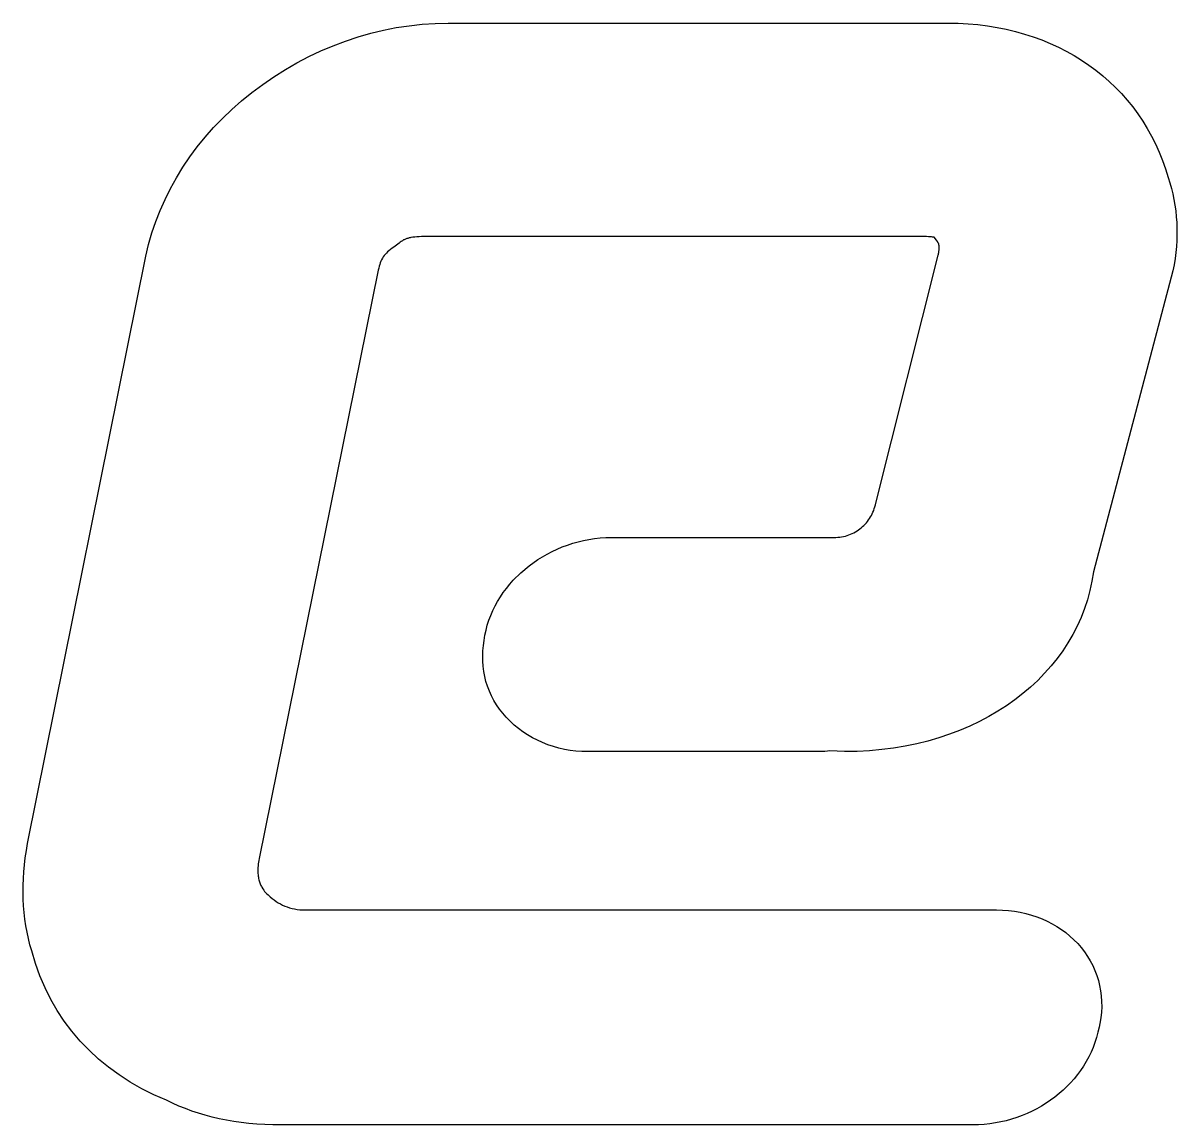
# Model space of a CAD drawing. Header units: millimetres. Extents: x 5 to 293, y -205 to -3.
# Drawn here: x 145.151 to 148.085, y -203.737 to -200.936 of the extents above; entities that cross this region are included whole.
import ezdxf

# ---------------------------------------------------------------- set-up
doc = ezdxf.new("R2010")
doc.units = ezdxf.units.MM
doc.layers.add('BLUETHIRTYONE', color=171, linetype='CONTINUOUS')
doc.layers.add('RED', color=14, linetype='CONTINUOUS')

msp = doc.modelspace()

# ---------------------------------------------------------------- linework, layer by layer
at = {"layer": 'BLUETHIRTYONE', "linetype": 'CONTINUOUS'}
for p, q in [((146.0673, -200.9536), (146.0999, -200.9472)), ((146.0999, -200.9472), (146.1327, -200.9422)), ((146.1327, -200.9422), (146.1655, -200.9386)), ((146.1655, -200.9386), (146.1984, -200.9364)), ((146.1984, -200.9364), (146.2313, -200.9356)), ((146.2313, -200.9356), (147.5028, -200.9356)), ((147.5028, -200.9356), (147.5284, -200.9361)), ((147.5284, -200.9361), (147.5537, -200.9374)), ((147.5537, -200.9374), (147.5787, -200.9396)), ((147.5787, -200.9396), (147.6032, -200.9427)), ((147.6032, -200.9427), (147.6273, -200.9466)), ((147.6273, -200.9466), (147.651, -200.9514)), ((145.9709, -200.9812), (146.0028, -200.9707)), ((146.0028, -200.9707), (146.0349, -200.9615)), ((146.0349, -200.9615), (146.0673, -200.9536)), ((147.651, -200.9514), (147.6743, -200.957)), ((147.6743, -200.957), (147.6971, -200.9634)), ((147.6971, -200.9634), (147.7194, -200.9706)), ((147.7194, -200.9706), (147.7412, -200.9786)), ((147.7412, -200.9786), (147.7625, -200.9874)), ((145.8775, -201.0208), (145.9082, -201.0063)), ((145.9082, -201.0063), (145.9394, -200.9931)), ((145.9394, -200.9931), (145.9709, -200.9812)), ((147.7625, -200.9874), (147.7833, -200.9969)), ((147.7833, -200.9969), (147.8035, -201.0072)), ((147.8035, -201.0072), (147.8232, -201.0182)), ((145.8177, -201.0536), (145.8473, -201.0365)), ((145.8473, -201.0365), (145.8775, -201.0208)), ((147.8232, -201.0182), (147.8423, -201.0299)), ((147.8423, -201.0299), (147.8608, -201.0424)), ((145.7886, -201.0719), (145.8177, -201.0536)), ((147.8608, -201.0424), (147.8787, -201.0556)), ((147.8787, -201.0556), (147.896, -201.0694)), ((145.7324, -201.1122), (145.7601, -201.0914)), ((145.7601, -201.0914), (145.7886, -201.0719)), ((147.896, -201.0694), (147.9126, -201.0839)), ((147.9126, -201.0839), (147.9285, -201.0991)), ((145.7063, -201.1332), (145.7324, -201.1122)), ((147.9285, -201.0991), (147.9438, -201.115)), ((147.9438, -201.115), (147.9584, -201.1314)), ((145.6814, -201.1552), (145.7063, -201.1332)), ((147.9584, -201.1314), (147.9723, -201.1485)), ((147.9723, -201.1485), (147.9854, -201.1662)), ((145.6351, -201.2014), (145.6577, -201.1779)), ((145.6577, -201.1779), (145.6814, -201.1552)), ((147.9854, -201.1662), (147.9978, -201.1846)), ((145.6137, -201.2256), (145.6351, -201.2014)), ((147.9978, -201.1846), (148.0094, -201.2035)), ((148.0094, -201.2035), (148.0203, -201.2229)), ((145.5936, -201.2505), (145.6137, -201.2256)), ((148.0203, -201.2229), (148.0304, -201.243)), ((148.0304, -201.243), (148.0396, -201.2636)), ((145.5747, -201.276), (145.5936, -201.2505)), ((148.0396, -201.2636), (148.048, -201.2847)), ((145.557, -201.3022), (145.5747, -201.276)), ((148.048, -201.2847), (148.0556, -201.3063)), ((145.5255, -201.3561), (145.5406, -201.3289)), ((145.5406, -201.3289), (145.557, -201.3022)), ((148.0556, -201.3063), (148.0623, -201.3285)), ((148.0623, -201.3285), (148.0667, -201.3421)), ((145.5117, -201.3838), (145.5255, -201.3561)), ((148.0667, -201.3421), (148.0707, -201.356)), ((148.0707, -201.356), (148.0742, -201.37)), ((145.4993, -201.4119), (145.5117, -201.3838)), ((148.0742, -201.37), (148.0772, -201.3843)), ((148.0772, -201.3843), (148.0796, -201.3987)), ((145.4881, -201.4404), (145.4993, -201.4119)), ((148.0796, -201.3987), (148.0817, -201.4133)), ((148.0817, -201.4133), (148.0832, -201.428)), ((145.4784, -201.4692), (145.4881, -201.4404)), ((148.0832, -201.428), (148.0842, -201.4429)), ((148.0842, -201.4429), (148.0847, -201.4579)), ((145.47, -201.4984), (145.4784, -201.4692)), ((148.0848, -201.473), (148.0843, -201.4883)), ((148.0847, -201.4579), (148.0848, -201.473)), ((145.4631, -201.5278), (145.47, -201.4984)), ((146.0935, -201.505), (146.089, -201.5082)), ((146.104, -201.4974), (146.0935, -201.505)), ((146.1067, -201.495), (146.104, -201.4974)), ((146.1095, -201.4928), (146.1067, -201.495)), ((146.1124, -201.4907), (146.1095, -201.4928)), ((146.1153, -201.4889), (146.1124, -201.4907)), ((146.1168, -201.488), (146.1153, -201.4889)), ((146.1184, -201.4871), (146.1168, -201.488)), ((146.12, -201.4863), (146.1184, -201.4871)), ((146.1216, -201.4856), (146.12, -201.4863)), ((146.1233, -201.4849), (146.1216, -201.4856)), ((146.1251, -201.4842), (146.1233, -201.4849)), ((146.1269, -201.4836), (146.1251, -201.4842)), ((146.1288, -201.483), (146.1269, -201.4836)), ((146.1307, -201.4824), (146.1288, -201.483)), ((146.1327, -201.4819), (146.1307, -201.4824)), ((146.1348, -201.4814), (146.1327, -201.4819)), ((146.137, -201.481), (146.1348, -201.4814)), ((146.1416, -201.4802), (146.137, -201.481)), ((146.1466, -201.4795), (146.1416, -201.4802)), ((146.1519, -201.4791), (146.1466, -201.4795)), ((146.1577, -201.4787), (146.1519, -201.4791)), ((146.164, -201.4785), (146.1577, -201.4787)), ((146.1708, -201.4785), (146.164, -201.4785)), ((147.4422, -201.4785), (146.1708, -201.4785)), ((147.4481, -201.4785), (147.4422, -201.4785)), ((147.4532, -201.4787), (147.4481, -201.4785)), ((147.4575, -201.4791), (147.4532, -201.4787)), ((147.461, -201.4794), (147.4575, -201.4791)), ((147.4637, -201.4797), (147.461, -201.4794)), ((147.4657, -201.4801), (147.4637, -201.4797)), ((147.4673, -201.4803), (147.4657, -201.4801)), ((147.4735, -201.4879), (147.4673, -201.4803)), ((147.4752, -201.4901), (147.4735, -201.4879)), ((147.476, -201.4913), (147.4752, -201.4901)), ((147.4768, -201.4925), (147.476, -201.4913)), ((147.4772, -201.4932), (147.4768, -201.4925)), ((147.4776, -201.4939), (147.4772, -201.4932)), ((147.478, -201.4947), (147.4776, -201.4939)), ((147.4783, -201.4954), (147.478, -201.4947)), ((147.4787, -201.4963), (147.4783, -201.4954)), ((147.479, -201.4972), (147.4787, -201.4963)), ((147.4793, -201.4981), (147.479, -201.4972)), ((147.4795, -201.4991), (147.4793, -201.4981)), ((147.4798, -201.5001), (147.4795, -201.4991)), ((147.48, -201.5013), (147.4798, -201.5001)), ((147.4801, -201.5025), (147.48, -201.5013)), ((147.4802, -201.5037), (147.4801, -201.5025)), ((147.4803, -201.5051), (147.4802, -201.5037)), ((147.4804, -201.5065), (147.4803, -201.5051)), ((147.4803, -201.508), (147.4804, -201.5065)), ((148.0834, -201.5036), (148.082, -201.519)), ((148.0843, -201.4883), (148.0834, -201.5036)), ((145.1624, -203.0215), (145.4631, -201.5278)), ((146.0645, -201.5336), (146.0626, -201.5372)), ((146.0667, -201.5302), (146.0645, -201.5336)), ((146.069, -201.5269), (146.0667, -201.5302)), ((146.0716, -201.5236), (146.069, -201.5269)), ((146.0745, -201.5205), (146.0716, -201.5236)), ((146.0777, -201.5174), (146.0745, -201.5205)), ((146.0811, -201.5144), (146.0777, -201.5174)), ((146.0849, -201.5113), (146.0811, -201.5144)), ((146.089, -201.5082), (146.0849, -201.5113)), ((147.319, -202.156), (147.4777, -201.5259)), ((147.4777, -201.5259), (147.4783, -201.5235)), ((147.4783, -201.5235), (147.4787, -201.5212)), ((147.4787, -201.5212), (147.4792, -201.519)), ((147.4792, -201.519), (147.4795, -201.5169)), ((147.4795, -201.5169), (147.4798, -201.5149)), ((147.4798, -201.5149), (147.48, -201.513)), ((147.48, -201.513), (147.4802, -201.5112)), ((147.4802, -201.5112), (147.4803, -201.5096)), ((147.4803, -201.5096), (147.4803, -201.508)), ((148.0801, -201.5345), (148.0777, -201.5501)), ((148.082, -201.519), (148.0801, -201.5345)), ((146.0539, -201.5639), (145.7512, -203.0594)), ((146.0551, -201.5587), (146.0539, -201.5639)), ((146.0564, -201.5539), (146.0551, -201.5587)), ((146.0577, -201.5493), (146.0564, -201.5539)), ((146.0592, -201.5451), (146.0577, -201.5493)), ((146.0608, -201.541), (146.0592, -201.5451)), ((146.0626, -201.5372), (146.0608, -201.541)), ((148.0777, -201.5501), (148.0748, -201.5658)), ((148.0748, -201.5658), (147.8723, -202.3306)), ((147.31, -202.1831), (147.3119, -202.1788)), ((147.3119, -202.1788), (147.3137, -202.1745)), ((147.3137, -202.1745), (147.3153, -202.17)), ((147.3153, -202.17), (147.3167, -202.1654)), ((147.3167, -202.1654), (147.318, -202.1608)), ((147.318, -202.1608), (147.319, -202.156)), ((147.2889, -202.2128), (147.2921, -202.2096)), ((147.2921, -202.2096), (147.2951, -202.2062)), ((147.2951, -202.2062), (147.2979, -202.2026)), ((147.2979, -202.2026), (147.3007, -202.199)), ((147.3007, -202.199), (147.3032, -202.1952)), ((147.3032, -202.1952), (147.3056, -202.1913)), ((147.3056, -202.1913), (147.3079, -202.1872)), ((147.3079, -202.1872), (147.31, -202.1831)), ((147.237, -202.2408), (147.2417, -202.2397)), ((147.2417, -202.2397), (147.2462, -202.2384)), ((147.2462, -202.2384), (147.2506, -202.2369)), ((147.2506, -202.2369), (147.255, -202.2352)), ((147.255, -202.2352), (147.2592, -202.2334)), ((147.2592, -202.2334), (147.2633, -202.2314)), ((147.2633, -202.2314), (147.2674, -202.2292)), ((147.2674, -202.2292), (147.2713, -202.2269)), ((147.2713, -202.2269), (147.275, -202.2244)), ((147.275, -202.2244), (147.2787, -202.2217)), ((147.2787, -202.2217), (147.2822, -202.2189)), ((147.2822, -202.2189), (147.2857, -202.2159)), ((147.2857, -202.2159), (147.2889, -202.2128)), ((146.5088, -202.2731), (146.5217, -202.2676)), ((146.5217, -202.2676), (146.5349, -202.2627)), ((146.5349, -202.2627), (146.5483, -202.2583)), ((146.5483, -202.2583), (146.5619, -202.2544)), ((146.5619, -202.2544), (146.5757, -202.2511)), ((146.5757, -202.2511), (146.5897, -202.2483)), ((146.5897, -202.2483), (146.6038, -202.2462)), ((146.6038, -202.2462), (146.618, -202.2446)), ((146.618, -202.2446), (146.6324, -202.2436)), ((146.6324, -202.2436), (146.6468, -202.2433)), ((146.6468, -202.2433), (147.2126, -202.2433)), ((147.2126, -202.2433), (147.2176, -202.2432)), ((147.2176, -202.2432), (147.2226, -202.2429)), ((147.2226, -202.2429), (147.2275, -202.2424)), ((147.2275, -202.2424), (147.2323, -202.2417)), ((147.2323, -202.2417), (147.237, -202.2408)), ((146.46, -202.2997), (146.4838, -202.2855)), ((146.4838, -202.2855), (146.4962, -202.279)), ((146.4962, -202.279), (146.5088, -202.2731)), ((146.4166, -202.3333), (146.4375, -202.3157)), ((146.4375, -202.3157), (146.46, -202.2997)), ((146.3883, -202.3625), (146.3973, -202.3524)), ((146.3973, -202.3524), (146.4166, -202.3333)), ((147.8685, -202.3546), (147.8635, -202.3783)), ((147.8723, -202.3306), (147.8685, -202.3546)), ((146.3644, -202.3946), (146.3718, -202.3836)), ((146.3718, -202.3836), (146.3798, -202.3729)), ((146.3798, -202.3729), (146.3883, -202.3625)), ((147.8635, -202.3783), (147.8572, -202.4016)), ((146.351, -202.4176), (146.3574, -202.406)), ((146.3574, -202.406), (146.3644, -202.3946)), ((147.8572, -202.4016), (147.8496, -202.4244)), ((146.3353, -202.4538), (146.34, -202.4415)), ((146.34, -202.4415), (146.3452, -202.4294)), ((146.3452, -202.4294), (146.351, -202.4176)), ((147.8496, -202.4244), (147.8409, -202.4468)), ((146.328, -202.479), (146.3313, -202.4663)), ((146.3313, -202.4663), (146.3353, -202.4538)), ((147.831, -202.4687), (147.82, -202.4901)), ((147.8409, -202.4468), (147.831, -202.4687)), ((146.3232, -202.5052), (146.3253, -202.4919)), ((146.3253, -202.4919), (146.328, -202.479)), ((147.82, -202.4901), (147.8078, -202.511)), ((146.3195, -202.5448), (146.32, -202.5316)), ((146.32, -202.5316), (146.3212, -202.5184)), ((146.3212, -202.5184), (146.3232, -202.5052)), ((147.7945, -202.5313), (147.7802, -202.5511)), ((147.8078, -202.511), (147.7945, -202.5313)), ((146.3197, -202.5579), (146.3195, -202.5448)), ((146.3206, -202.571), (146.3197, -202.5579)), ((147.7802, -202.5511), (147.7647, -202.5702)), ((146.3223, -202.5839), (146.3206, -202.571)), ((146.3247, -202.5967), (146.3223, -202.5839)), ((147.7483, -202.5888), (147.7308, -202.6067)), ((147.7647, -202.5702), (147.7483, -202.5888)), ((146.3279, -202.6094), (146.3247, -202.5967)), ((146.3318, -202.6218), (146.3279, -202.6094)), ((146.3364, -202.634), (146.3318, -202.6218)), ((147.7308, -202.6067), (147.7124, -202.6239)), ((146.3418, -202.646), (146.3364, -202.634)), ((146.3479, -202.6576), (146.3418, -202.646)), ((147.693, -202.6404), (147.6727, -202.6561)), ((147.7124, -202.6239), (147.693, -202.6404)), ((146.3547, -202.669), (146.3479, -202.6576)), ((146.3622, -202.6799), (146.3547, -202.669)), ((146.3705, -202.6905), (146.3622, -202.6799)), ((147.6514, -202.6711), (147.6293, -202.6854)), ((147.6727, -202.6561), (147.6514, -202.6711)), ((146.3796, -202.7007), (146.3705, -202.6905)), ((146.3893, -202.7108), (146.3796, -202.7007)), ((147.6063, -202.6988), (147.5824, -202.7114)), ((147.6293, -202.6854), (147.6063, -202.6988)), ((146.3996, -202.7203), (146.3893, -202.7108)), ((146.4104, -202.7292), (146.3996, -202.7203)), ((146.4218, -202.7376), (146.4104, -202.7292)), ((146.4337, -202.7454), (146.4218, -202.7376)), ((147.5323, -202.7339), (147.5061, -202.7439)), ((147.5578, -202.7231), (147.5323, -202.7339)), ((147.5824, -202.7114), (147.5578, -202.7231)), ((146.4461, -202.7525), (146.4337, -202.7454)), ((146.4588, -202.7591), (146.4461, -202.7525)), ((146.4719, -202.765), (146.4588, -202.7591)), ((146.4854, -202.7703), (146.4719, -202.765)), ((147.4231, -202.7679), (147.3941, -202.774)), ((147.4515, -202.7609), (147.4231, -202.7679)), ((147.4792, -202.7529), (147.4515, -202.7609)), ((147.5061, -202.7439), (147.4792, -202.7529)), ((146.4992, -202.7749), (146.4854, -202.7703)), ((146.5133, -202.7789), (146.4992, -202.7749)), ((146.5275, -202.7821), (146.5133, -202.7789)), ((146.542, -202.7847), (146.5275, -202.7821)), ((146.5566, -202.7865), (146.542, -202.7847)), ((146.5714, -202.7877), (146.5566, -202.7865)), ((146.5863, -202.788), (146.5714, -202.7877)), ((147.1541, -202.788), (146.5863, -202.788)), ((147.1663, -202.788), (147.1541, -202.788)), ((147.1722, -202.7879), (147.1663, -202.788)), ((147.1781, -202.7878), (147.1722, -202.7879)), ((147.184, -202.7876), (147.1781, -202.7878)), ((147.1899, -202.7872), (147.184, -202.7876)), ((147.196, -202.7868), (147.1899, -202.7872)), ((147.2021, -202.7861), (147.196, -202.7868)), ((147.2397, -202.788), (147.2021, -202.7861)), ((147.2717, -202.7874), (147.2397, -202.788)), ((147.3032, -202.7857), (147.2717, -202.7874)), ((147.3341, -202.7829), (147.3032, -202.7857)), ((147.3644, -202.779), (147.3341, -202.7829)), ((147.3941, -202.774), (147.3644, -202.779)), ((145.1592, -203.0396), (145.1624, -203.0215)), ((145.1543, -203.0755), (145.1564, -203.0576)), ((145.1564, -203.0576), (145.1592, -203.0396)), ((145.7512, -203.0594), (145.7503, -203.0643)), ((145.1526, -203.0933), (145.1543, -203.0755)), ((145.7481, -203.0822), (145.7479, -203.0863)), ((145.7479, -203.0863), (145.7479, -203.0902)), ((145.7479, -203.0902), (145.7479, -203.0939)), ((145.7485, -203.078), (145.7481, -203.0822)), ((145.7489, -203.0736), (145.7485, -203.078)), ((145.7495, -203.069), (145.7489, -203.0736)), ((145.7503, -203.0643), (145.7495, -203.069)), ((145.1509, -203.1285), (145.1515, -203.1109)), ((145.1515, -203.1109), (145.1526, -203.0933)), ((145.7479, -203.0939), (145.7481, -203.0975)), ((145.7481, -203.0975), (145.7484, -203.101)), ((145.7484, -203.101), (145.7487, -203.1043)), ((145.7487, -203.1043), (145.7492, -203.1075)), ((145.7492, -203.1075), (145.7498, -203.1106)), ((145.7498, -203.1106), (145.7504, -203.1135)), ((145.7504, -203.1135), (145.7511, -203.1163)), ((145.7511, -203.1163), (145.7519, -203.119)), ((145.7519, -203.119), (145.7528, -203.1215)), ((145.1508, -203.1459), (145.1509, -203.1285)), ((145.1512, -203.1631), (145.1508, -203.1459)), ((145.7528, -203.1215), (145.7537, -203.124)), ((145.7537, -203.124), (145.7547, -203.1263)), ((145.7547, -203.1263), (145.7557, -203.1286)), ((145.7557, -203.1286), (145.7568, -203.1307)), ((145.7568, -203.1307), (145.7579, -203.1328)), ((145.7579, -203.1328), (145.7603, -203.1366)), ((145.7603, -203.1366), (145.7627, -203.14)), ((145.7627, -203.14), (145.7651, -203.1432)), ((145.7651, -203.1432), (145.7676, -203.146)), ((145.7676, -203.146), (145.77, -203.1486)), ((145.77, -203.1486), (145.7741, -203.1524)), ((145.1521, -203.1802), (145.1512, -203.1631)), ((145.7741, -203.1524), (145.7789, -203.1569)), ((145.7789, -203.1569), (145.7838, -203.1611)), ((145.7838, -203.1611), (145.7889, -203.1651)), ((145.7889, -203.1651), (145.7941, -203.1688)), ((145.7941, -203.1688), (145.7994, -203.1722)), ((145.7994, -203.1722), (145.805, -203.1753)), ((145.805, -203.1753), (145.8106, -203.1781)), ((145.8106, -203.1781), (145.8164, -203.1807)), ((145.1536, -203.1971), (145.1521, -203.1802)), ((145.1556, -203.2139), (145.1536, -203.1971)), ((145.8164, -203.1807), (145.8223, -203.1829)), ((145.8223, -203.1829), (145.8284, -203.1849)), ((145.8284, -203.1849), (145.8347, -203.1866)), ((145.8347, -203.1866), (145.8411, -203.1879)), ((145.8411, -203.1879), (145.8476, -203.189)), ((145.8476, -203.189), (145.8543, -203.1898)), ((145.8543, -203.1898), (145.8611, -203.1902)), ((145.8611, -203.1902), (145.8681, -203.1904)), ((145.8681, -203.1904), (147.6259, -203.1904)), ((147.6259, -203.1904), (147.6415, -203.1908)), ((147.6415, -203.1908), (147.6567, -203.1919)), ((147.6567, -203.1919), (147.6717, -203.1937)), ((147.6717, -203.1937), (147.6864, -203.1963)), ((147.6864, -203.1963), (147.7008, -203.1995)), ((147.7008, -203.1995), (147.7148, -203.2034)), ((147.7148, -203.2034), (147.7285, -203.208)), ((147.7285, -203.208), (147.7418, -203.2132)), ((145.158, -203.2305), (145.1556, -203.2139)), ((145.161, -203.2468), (145.158, -203.2305)), ((147.7418, -203.2132), (147.7547, -203.219)), ((147.7547, -203.219), (147.7672, -203.2254)), ((147.7672, -203.2254), (147.7793, -203.2324)), ((147.7793, -203.2324), (147.7909, -203.24)), ((145.1644, -203.263), (145.161, -203.2468)), ((145.1684, -203.279), (145.1644, -203.263)), ((147.7909, -203.24), (147.8021, -203.2482)), ((147.8021, -203.2482), (147.8128, -203.2569)), ((147.8128, -203.2569), (147.823, -203.2661)), ((147.823, -203.2661), (147.8326, -203.2758)), ((145.1729, -203.2948), (145.1684, -203.279)), ((145.1824, -203.327), (145.1729, -203.2948)), ((147.8326, -203.2758), (147.8417, -203.2863)), ((147.8417, -203.2863), (147.85, -203.2972)), ((147.85, -203.2972), (147.8577, -203.3085)), ((147.8577, -203.3085), (147.8646, -203.3201)), ((147.8646, -203.3201), (147.8708, -203.332)), ((145.1937, -203.3583), (145.1824, -203.327)), ((147.8708, -203.332), (147.8763, -203.3442)), ((147.8763, -203.3442), (147.8811, -203.3567)), ((145.2067, -203.3886), (145.1937, -203.3583)), ((147.8811, -203.3567), (147.8851, -203.3695)), ((147.8851, -203.3695), (147.8883, -203.3825)), ((147.8883, -203.3825), (147.8908, -203.3958)), ((145.2214, -203.4179), (145.2067, -203.3886)), ((147.8908, -203.3958), (147.8925, -203.4092)), ((147.8925, -203.4092), (147.8934, -203.4229)), ((145.2377, -203.446), (145.2214, -203.4179)), ((147.8935, -203.4367), (147.8928, -203.4506)), ((147.8934, -203.4229), (147.8935, -203.4367)), ((145.2557, -203.4731), (145.2377, -203.446)), ((147.8913, -203.4647), (147.889, -203.4789)), ((147.8928, -203.4506), (147.8913, -203.4647)), ((145.2752, -203.499), (145.2557, -203.4731)), ((145.2963, -203.5237), (145.2752, -203.499)), ((147.884, -203.5016), (147.8805, -203.5146)), ((147.8869, -203.4884), (147.884, -203.5016)), ((147.889, -203.4789), (147.8869, -203.4884)), ((145.3189, -203.5472), (145.2963, -203.5237)), ((147.8764, -203.5274), (147.8717, -203.5399)), ((147.8805, -203.5146), (147.8764, -203.5274)), ((145.3429, -203.5694), (145.3189, -203.5472)), ((147.8664, -203.5522), (147.8606, -203.5642)), ((147.8717, -203.5399), (147.8664, -203.5522)), ((145.3683, -203.5904), (145.3429, -203.5694)), ((147.8472, -203.5873), (147.8398, -203.5983)), ((147.8542, -203.5759), (147.8472, -203.5873)), ((147.8606, -203.5642), (147.8542, -203.5759)), ((145.3951, -203.61), (145.3683, -203.5904)), ((145.4232, -203.6282), (145.3951, -203.61)), ((147.8234, -203.6195), (147.8145, -203.6296)), ((147.8318, -203.6091), (147.8234, -203.6195)), ((147.8398, -203.5983), (147.8318, -203.6091)), ((145.4527, -203.6451), (145.4232, -203.6282)), ((145.4834, -203.6604), (145.4527, -203.6451)), ((147.7954, -203.6486), (147.7853, -203.6575)), ((147.8052, -203.6393), (147.7954, -203.6486)), ((147.8145, -203.6296), (147.8052, -203.6393)), ((145.5152, -203.6744), (145.4834, -203.6604)), ((145.531, -203.6819), (145.5152, -203.6744)), ((147.7637, -203.6742), (147.7524, -203.6818)), ((147.7747, -203.6661), (147.7637, -203.6742)), ((147.7853, -203.6575), (147.7747, -203.6661)), ((145.5471, -203.689), (145.531, -203.6819)), ((145.5634, -203.6956), (145.5471, -203.689)), ((145.58, -203.7018), (145.5634, -203.6956)), ((145.5969, -203.7074), (145.58, -203.7018)), ((145.6141, -203.7125), (145.5969, -203.7074)), ((147.7165, -203.7022), (147.7039, -203.708)), ((147.7288, -203.6959), (147.7165, -203.7022)), ((147.7408, -203.6891), (147.7288, -203.6959)), ((147.7524, -203.6818), (147.7408, -203.6891)), ((145.6317, -203.7172), (145.6141, -203.7125)), ((145.6496, -203.7213), (145.6317, -203.7172)), ((145.6679, -203.725), (145.6496, -203.7213)), ((145.6866, -203.7282), (145.6679, -203.725)), ((145.7057, -203.7309), (145.6866, -203.7282)), ((145.7252, -203.7331), (145.7057, -203.7309)), ((145.7451, -203.7348), (145.7252, -203.7331)), ((145.7654, -203.736), (145.7451, -203.7348)), ((145.7862, -203.7367), (145.7654, -203.736)), ((145.8075, -203.737), (145.7862, -203.7367)), ((147.58, -203.7367), (147.5654, -203.737)), ((147.5945, -203.7358), (147.58, -203.7367)), ((147.6089, -203.7342), (147.5945, -203.7358)), ((147.6231, -203.7321), (147.6089, -203.7342)), ((147.6371, -203.7295), (147.6231, -203.7321)), ((147.6509, -203.7262), (147.6371, -203.7295)), ((147.6645, -203.7225), (147.6509, -203.7262)), ((147.6779, -203.7182), (147.6645, -203.7225)), ((147.691, -203.7133), (147.6779, -203.7182)), ((147.7039, -203.708), (147.691, -203.7133)), ((147.5654, -203.737), (145.8075, -203.737))]:
    msp.add_line(p, q, dxfattribs=at)
at = {"layer": 'RED', "linetype": 'CONTINUOUS'}
for p, q in [((146.0673, -200.9536), (146.0999, -200.9472)), ((146.0999, -200.9472), (146.1327, -200.9422)), ((146.1327, -200.9422), (146.1655, -200.9386)), ((146.1655, -200.9386), (146.1984, -200.9364)), ((146.1984, -200.9364), (146.2313, -200.9356)), ((146.2313, -200.9356), (147.5028, -200.9356)), ((147.5028, -200.9356), (147.5284, -200.9361)), ((147.5284, -200.9361), (147.5537, -200.9374)), ((147.5537, -200.9374), (147.5787, -200.9396)), ((147.5787, -200.9396), (147.6032, -200.9427)), ((147.6032, -200.9427), (147.6273, -200.9466)), ((147.6273, -200.9466), (147.651, -200.9514)), ((145.9709, -200.9812), (146.0028, -200.9707)), ((146.0028, -200.9707), (146.0349, -200.9615)), ((146.0349, -200.9615), (146.0673, -200.9536)), ((147.651, -200.9514), (147.6743, -200.957)), ((147.6743, -200.957), (147.6971, -200.9634)), ((147.6971, -200.9634), (147.7194, -200.9706)), ((147.7194, -200.9706), (147.7412, -200.9786)), ((147.7412, -200.9786), (147.7625, -200.9874)), ((145.8775, -201.0208), (145.9082, -201.0063)), ((145.9082, -201.0063), (145.9394, -200.9931)), ((145.9394, -200.9931), (145.9709, -200.9812)), ((147.7625, -200.9874), (147.7833, -200.9969)), ((147.7833, -200.9969), (147.8035, -201.0072)), ((147.8035, -201.0072), (147.8232, -201.0182)), ((145.8177, -201.0536), (145.8473, -201.0365)), ((145.8473, -201.0365), (145.8775, -201.0208)), ((147.8232, -201.0182), (147.8423, -201.0299)), ((147.8423, -201.0299), (147.8608, -201.0424)), ((145.7886, -201.0719), (145.8177, -201.0536)), ((147.8608, -201.0424), (147.8787, -201.0556)), ((147.8787, -201.0556), (147.896, -201.0694)), ((145.7324, -201.1122), (145.7601, -201.0914)), ((145.7601, -201.0914), (145.7886, -201.0719)), ((147.896, -201.0694), (147.9126, -201.0839)), ((147.9126, -201.0839), (147.9285, -201.0991)), ((145.7063, -201.1332), (145.7324, -201.1122)), ((147.9285, -201.0991), (147.9438, -201.115)), ((147.9438, -201.115), (147.9584, -201.1314)), ((145.6814, -201.1552), (145.7063, -201.1332)), ((147.9584, -201.1314), (147.9723, -201.1485)), ((147.9723, -201.1485), (147.9854, -201.1662)), ((145.6351, -201.2014), (145.6577, -201.1779)), ((145.6577, -201.1779), (145.6814, -201.1552)), ((147.9854, -201.1662), (147.9978, -201.1846)), ((145.6137, -201.2256), (145.6351, -201.2014)), ((147.9978, -201.1846), (148.0094, -201.2035)), ((148.0094, -201.2035), (148.0203, -201.2229)), ((145.5936, -201.2505), (145.6137, -201.2256)), ((148.0203, -201.2229), (148.0304, -201.243)), ((148.0304, -201.243), (148.0396, -201.2636)), ((145.5747, -201.276), (145.5936, -201.2505)), ((148.0396, -201.2636), (148.048, -201.2847)), ((145.557, -201.3022), (145.5747, -201.276)), ((148.048, -201.2847), (148.0556, -201.3063)), ((145.5255, -201.3561), (145.5406, -201.3289)), ((145.5406, -201.3289), (145.557, -201.3022)), ((148.0556, -201.3063), (148.0623, -201.3285)), ((148.0623, -201.3285), (148.0667, -201.3421)), ((145.5117, -201.3838), (145.5255, -201.3561)), ((148.0667, -201.3421), (148.0707, -201.356)), ((148.0707, -201.356), (148.0742, -201.37)), ((145.4993, -201.4119), (145.5117, -201.3838)), ((148.0742, -201.37), (148.0772, -201.3843)), ((148.0772, -201.3843), (148.0796, -201.3987)), ((145.4881, -201.4404), (145.4993, -201.4119)), ((148.0796, -201.3987), (148.0817, -201.4133)), ((148.0817, -201.4133), (148.0832, -201.428)), ((145.4784, -201.4692), (145.4881, -201.4404)), ((148.0832, -201.428), (148.0842, -201.4429)), ((148.0842, -201.4429), (148.0847, -201.4579)), ((145.47, -201.4984), (145.4784, -201.4692)), ((148.0848, -201.473), (148.0843, -201.4883)), ((148.0847, -201.4579), (148.0848, -201.473)), ((145.4631, -201.5278), (145.47, -201.4984)), ((146.0935, -201.505), (146.089, -201.5082)), ((146.104, -201.4974), (146.0935, -201.505)), ((146.1067, -201.495), (146.104, -201.4974)), ((146.1095, -201.4928), (146.1067, -201.495)), ((146.1124, -201.4907), (146.1095, -201.4928)), ((146.1153, -201.4889), (146.1124, -201.4907)), ((146.1168, -201.488), (146.1153, -201.4889)), ((146.1184, -201.4871), (146.1168, -201.488)), ((146.12, -201.4863), (146.1184, -201.4871)), ((146.1216, -201.4856), (146.12, -201.4863)), ((146.1233, -201.4849), (146.1216, -201.4856)), ((146.1251, -201.4842), (146.1233, -201.4849)), ((146.1269, -201.4836), (146.1251, -201.4842)), ((146.1288, -201.483), (146.1269, -201.4836)), ((146.1307, -201.4824), (146.1288, -201.483)), ((146.1327, -201.4819), (146.1307, -201.4824)), ((146.1348, -201.4814), (146.1327, -201.4819)), ((146.137, -201.481), (146.1348, -201.4814)), ((146.1416, -201.4802), (146.137, -201.481)), ((146.1466, -201.4795), (146.1416, -201.4802)), ((146.1519, -201.4791), (146.1466, -201.4795)), ((146.1577, -201.4787), (146.1519, -201.4791)), ((146.164, -201.4785), (146.1577, -201.4787)), ((146.1708, -201.4785), (146.164, -201.4785)), ((147.4422, -201.4785), (146.1708, -201.4785)), ((147.4481, -201.4785), (147.4422, -201.4785)), ((147.4532, -201.4787), (147.4481, -201.4785)), ((147.4575, -201.4791), (147.4532, -201.4787)), ((147.461, -201.4794), (147.4575, -201.4791)), ((147.4637, -201.4797), (147.461, -201.4794)), ((147.4657, -201.4801), (147.4637, -201.4797)), ((147.4673, -201.4803), (147.4657, -201.4801)), ((147.4735, -201.4879), (147.4673, -201.4803)), ((147.4752, -201.4901), (147.4735, -201.4879)), ((147.476, -201.4913), (147.4752, -201.4901)), ((147.4768, -201.4925), (147.476, -201.4913)), ((147.4772, -201.4932), (147.4768, -201.4925)), ((147.4776, -201.4939), (147.4772, -201.4932)), ((147.478, -201.4947), (147.4776, -201.4939)), ((147.4783, -201.4954), (147.478, -201.4947)), ((147.4787, -201.4963), (147.4783, -201.4954)), ((147.479, -201.4972), (147.4787, -201.4963)), ((147.4793, -201.4981), (147.479, -201.4972)), ((147.4795, -201.4991), (147.4793, -201.4981)), ((147.4798, -201.5001), (147.4795, -201.4991)), ((147.48, -201.5013), (147.4798, -201.5001)), ((147.4801, -201.5025), (147.48, -201.5013)), ((147.4802, -201.5037), (147.4801, -201.5025)), ((147.4803, -201.5051), (147.4802, -201.5037)), ((147.4804, -201.5065), (147.4803, -201.5051)), ((147.4803, -201.508), (147.4804, -201.5065)), ((148.0834, -201.5036), (148.082, -201.519)), ((148.0843, -201.4883), (148.0834, -201.5036)), ((145.1624, -203.0215), (145.4631, -201.5278)), ((146.0645, -201.5336), (146.0626, -201.5372)), ((146.0667, -201.5302), (146.0645, -201.5336)), ((146.069, -201.5269), (146.0667, -201.5302)), ((146.0716, -201.5236), (146.069, -201.5269)), ((146.0745, -201.5205), (146.0716, -201.5236)), ((146.0777, -201.5174), (146.0745, -201.5205)), ((146.0811, -201.5144), (146.0777, -201.5174)), ((146.0849, -201.5113), (146.0811, -201.5144)), ((146.089, -201.5082), (146.0849, -201.5113)), ((147.319, -202.156), (147.4777, -201.5259)), ((147.4777, -201.5259), (147.4783, -201.5235)), ((147.4783, -201.5235), (147.4787, -201.5212)), ((147.4787, -201.5212), (147.4792, -201.519)), ((147.4792, -201.519), (147.4795, -201.5169)), ((147.4795, -201.5169), (147.4798, -201.5149)), ((147.4798, -201.5149), (147.48, -201.513)), ((147.48, -201.513), (147.4802, -201.5112)), ((147.4802, -201.5112), (147.4803, -201.5096)), ((147.4803, -201.5096), (147.4803, -201.508)), ((148.0801, -201.5345), (148.0777, -201.5501)), ((148.082, -201.519), (148.0801, -201.5345)), ((146.0539, -201.5639), (145.7512, -203.0594)), ((146.0551, -201.5587), (146.0539, -201.5639)), ((146.0564, -201.5539), (146.0551, -201.5587)), ((146.0577, -201.5493), (146.0564, -201.5539)), ((146.0592, -201.5451), (146.0577, -201.5493)), ((146.0608, -201.541), (146.0592, -201.5451)), ((146.0626, -201.5372), (146.0608, -201.541)), ((148.0777, -201.5501), (148.0748, -201.5658)), ((148.0748, -201.5658), (147.8723, -202.3306)), ((147.31, -202.1831), (147.3119, -202.1788)), ((147.3119, -202.1788), (147.3137, -202.1745)), ((147.3137, -202.1745), (147.3153, -202.17)), ((147.3153, -202.17), (147.3167, -202.1654)), ((147.3167, -202.1654), (147.318, -202.1608)), ((147.318, -202.1608), (147.319, -202.156)), ((147.2889, -202.2128), (147.2921, -202.2096)), ((147.2921, -202.2096), (147.2951, -202.2062)), ((147.2951, -202.2062), (147.2979, -202.2026)), ((147.2979, -202.2026), (147.3007, -202.199)), ((147.3007, -202.199), (147.3032, -202.1952)), ((147.3032, -202.1952), (147.3056, -202.1913)), ((147.3056, -202.1913), (147.3079, -202.1872)), ((147.3079, -202.1872), (147.31, -202.1831)), ((147.237, -202.2408), (147.2417, -202.2397)), ((147.2417, -202.2397), (147.2462, -202.2384)), ((147.2462, -202.2384), (147.2506, -202.2369)), ((147.2506, -202.2369), (147.255, -202.2352)), ((147.255, -202.2352), (147.2592, -202.2334)), ((147.2592, -202.2334), (147.2633, -202.2314)), ((147.2633, -202.2314), (147.2674, -202.2292)), ((147.2674, -202.2292), (147.2713, -202.2269)), ((147.2713, -202.2269), (147.275, -202.2244)), ((147.275, -202.2244), (147.2787, -202.2217)), ((147.2787, -202.2217), (147.2822, -202.2189)), ((147.2822, -202.2189), (147.2857, -202.2159)), ((147.2857, -202.2159), (147.2889, -202.2128)), ((146.5088, -202.2731), (146.5217, -202.2676)), ((146.5217, -202.2676), (146.5349, -202.2627)), ((146.5349, -202.2627), (146.5483, -202.2583)), ((146.5483, -202.2583), (146.5619, -202.2544)), ((146.5619, -202.2544), (146.5757, -202.2511)), ((146.5757, -202.2511), (146.5897, -202.2483)), ((146.5897, -202.2483), (146.6038, -202.2462)), ((146.6038, -202.2462), (146.618, -202.2446)), ((146.618, -202.2446), (146.6324, -202.2436)), ((146.6324, -202.2436), (146.6468, -202.2433)), ((146.6468, -202.2433), (147.2126, -202.2433)), ((147.2126, -202.2433), (147.2176, -202.2432)), ((147.2176, -202.2432), (147.2226, -202.2429)), ((147.2226, -202.2429), (147.2275, -202.2424)), ((147.2275, -202.2424), (147.2323, -202.2417)), ((147.2323, -202.2417), (147.237, -202.2408)), ((146.46, -202.2997), (146.4838, -202.2855)), ((146.4838, -202.2855), (146.4962, -202.279)), ((146.4962, -202.279), (146.5088, -202.2731)), ((146.4166, -202.3333), (146.4375, -202.3157)), ((146.4375, -202.3157), (146.46, -202.2997)), ((146.3883, -202.3625), (146.3973, -202.3524)), ((146.3973, -202.3524), (146.4166, -202.3333)), ((147.8685, -202.3546), (147.8635, -202.3783)), ((147.8723, -202.3306), (147.8685, -202.3546)), ((146.3644, -202.3946), (146.3718, -202.3836)), ((146.3718, -202.3836), (146.3798, -202.3729)), ((146.3798, -202.3729), (146.3883, -202.3625)), ((147.8635, -202.3783), (147.8572, -202.4016)), ((146.351, -202.4176), (146.3574, -202.406)), ((146.3574, -202.406), (146.3644, -202.3946)), ((147.8572, -202.4016), (147.8496, -202.4244)), ((146.3353, -202.4538), (146.34, -202.4415)), ((146.34, -202.4415), (146.3452, -202.4294)), ((146.3452, -202.4294), (146.351, -202.4176)), ((147.8496, -202.4244), (147.8409, -202.4468)), ((146.328, -202.479), (146.3313, -202.4663)), ((146.3313, -202.4663), (146.3353, -202.4538)), ((147.831, -202.4687), (147.82, -202.4901)), ((147.8409, -202.4468), (147.831, -202.4687)), ((146.3232, -202.5052), (146.3253, -202.4919)), ((146.3253, -202.4919), (146.328, -202.479)), ((147.82, -202.4901), (147.8078, -202.511)), ((146.3195, -202.5448), (146.32, -202.5316)), ((146.32, -202.5316), (146.3212, -202.5184)), ((146.3212, -202.5184), (146.3232, -202.5052)), ((147.7945, -202.5313), (147.7802, -202.5511)), ((147.8078, -202.511), (147.7945, -202.5313)), ((146.3197, -202.5579), (146.3195, -202.5448)), ((146.3206, -202.571), (146.3197, -202.5579)), ((147.7802, -202.5511), (147.7647, -202.5702)), ((146.3223, -202.5839), (146.3206, -202.571)), ((146.3247, -202.5967), (146.3223, -202.5839)), ((147.7483, -202.5888), (147.7308, -202.6067)), ((147.7647, -202.5702), (147.7483, -202.5888)), ((146.3279, -202.6094), (146.3247, -202.5967)), ((146.3318, -202.6218), (146.3279, -202.6094)), ((146.3364, -202.634), (146.3318, -202.6218)), ((147.7308, -202.6067), (147.7124, -202.6239)), ((146.3418, -202.646), (146.3364, -202.634)), ((146.3479, -202.6576), (146.3418, -202.646)), ((147.693, -202.6404), (147.6727, -202.6561)), ((147.7124, -202.6239), (147.693, -202.6404)), ((146.3547, -202.669), (146.3479, -202.6576)), ((146.3622, -202.6799), (146.3547, -202.669)), ((146.3705, -202.6905), (146.3622, -202.6799)), ((147.6514, -202.6711), (147.6293, -202.6854)), ((147.6727, -202.6561), (147.6514, -202.6711)), ((146.3796, -202.7007), (146.3705, -202.6905)), ((146.3893, -202.7108), (146.3796, -202.7007)), ((147.6063, -202.6988), (147.5824, -202.7114)), ((147.6293, -202.6854), (147.6063, -202.6988)), ((146.3996, -202.7203), (146.3893, -202.7108)), ((146.4104, -202.7292), (146.3996, -202.7203)), ((146.4218, -202.7376), (146.4104, -202.7292)), ((146.4337, -202.7454), (146.4218, -202.7376)), ((147.5323, -202.7339), (147.5061, -202.7439)), ((147.5578, -202.7231), (147.5323, -202.7339)), ((147.5824, -202.7114), (147.5578, -202.7231)), ((146.4461, -202.7525), (146.4337, -202.7454)), ((146.4588, -202.7591), (146.4461, -202.7525)), ((146.4719, -202.765), (146.4588, -202.7591)), ((146.4854, -202.7703), (146.4719, -202.765)), ((147.4231, -202.7679), (147.3941, -202.774)), ((147.4515, -202.7609), (147.4231, -202.7679)), ((147.4792, -202.7529), (147.4515, -202.7609)), ((147.5061, -202.7439), (147.4792, -202.7529)), ((146.4992, -202.7749), (146.4854, -202.7703)), ((146.5133, -202.7789), (146.4992, -202.7749)), ((146.5275, -202.7821), (146.5133, -202.7789)), ((146.542, -202.7847), (146.5275, -202.7821)), ((146.5566, -202.7865), (146.542, -202.7847)), ((146.5714, -202.7877), (146.5566, -202.7865)), ((146.5863, -202.788), (146.5714, -202.7877)), ((147.1541, -202.788), (146.5863, -202.788)), ((147.1663, -202.788), (147.1541, -202.788)), ((147.1722, -202.7879), (147.1663, -202.788)), ((147.1781, -202.7878), (147.1722, -202.7879)), ((147.184, -202.7876), (147.1781, -202.7878)), ((147.1899, -202.7872), (147.184, -202.7876)), ((147.196, -202.7868), (147.1899, -202.7872)), ((147.2021, -202.7861), (147.196, -202.7868)), ((147.2397, -202.788), (147.2021, -202.7861)), ((147.2717, -202.7874), (147.2397, -202.788)), ((147.3032, -202.7857), (147.2717, -202.7874)), ((147.3341, -202.7829), (147.3032, -202.7857)), ((147.3644, -202.779), (147.3341, -202.7829)), ((147.3941, -202.774), (147.3644, -202.779)), ((145.1592, -203.0396), (145.1624, -203.0215)), ((145.1543, -203.0755), (145.1564, -203.0576)), ((145.1564, -203.0576), (145.1592, -203.0396)), ((145.7512, -203.0594), (145.7503, -203.0643)), ((145.1526, -203.0933), (145.1543, -203.0755)), ((145.7481, -203.0822), (145.7479, -203.0863)), ((145.7479, -203.0863), (145.7479, -203.0902)), ((145.7479, -203.0902), (145.7479, -203.0939)), ((145.7485, -203.078), (145.7481, -203.0822)), ((145.7489, -203.0736), (145.7485, -203.078)), ((145.7495, -203.069), (145.7489, -203.0736)), ((145.7503, -203.0643), (145.7495, -203.069)), ((145.1509, -203.1285), (145.1515, -203.1109)), ((145.1515, -203.1109), (145.1526, -203.0933)), ((145.7479, -203.0939), (145.7481, -203.0975)), ((145.7481, -203.0975), (145.7484, -203.101)), ((145.7484, -203.101), (145.7487, -203.1043)), ((145.7487, -203.1043), (145.7492, -203.1075)), ((145.7492, -203.1075), (145.7498, -203.1106)), ((145.7498, -203.1106), (145.7504, -203.1135)), ((145.7504, -203.1135), (145.7511, -203.1163)), ((145.7511, -203.1163), (145.7519, -203.119)), ((145.7519, -203.119), (145.7528, -203.1215)), ((145.1508, -203.1459), (145.1509, -203.1285)), ((145.1512, -203.1631), (145.1508, -203.1459)), ((145.7528, -203.1215), (145.7537, -203.124)), ((145.7537, -203.124), (145.7547, -203.1263)), ((145.7547, -203.1263), (145.7557, -203.1286)), ((145.7557, -203.1286), (145.7568, -203.1307)), ((145.7568, -203.1307), (145.7579, -203.1328)), ((145.7579, -203.1328), (145.7603, -203.1366)), ((145.7603, -203.1366), (145.7627, -203.14)), ((145.7627, -203.14), (145.7651, -203.1432)), ((145.7651, -203.1432), (145.7676, -203.146)), ((145.7676, -203.146), (145.77, -203.1486)), ((145.77, -203.1486), (145.7741, -203.1524)), ((145.1521, -203.1802), (145.1512, -203.1631)), ((145.7741, -203.1524), (145.7789, -203.1569)), ((145.7789, -203.1569), (145.7838, -203.1611)), ((145.7838, -203.1611), (145.7889, -203.1651)), ((145.7889, -203.1651), (145.7941, -203.1688)), ((145.7941, -203.1688), (145.7994, -203.1722)), ((145.7994, -203.1722), (145.805, -203.1753)), ((145.805, -203.1753), (145.8106, -203.1781)), ((145.8106, -203.1781), (145.8164, -203.1807)), ((145.1536, -203.1971), (145.1521, -203.1802)), ((145.1556, -203.2139), (145.1536, -203.1971)), ((145.8164, -203.1807), (145.8223, -203.1829)), ((145.8223, -203.1829), (145.8284, -203.1849)), ((145.8284, -203.1849), (145.8347, -203.1866)), ((145.8347, -203.1866), (145.8411, -203.1879)), ((145.8411, -203.1879), (145.8476, -203.189)), ((145.8476, -203.189), (145.8543, -203.1898)), ((145.8543, -203.1898), (145.8611, -203.1902)), ((145.8611, -203.1902), (145.8681, -203.1904)), ((145.8681, -203.1904), (147.6259, -203.1904)), ((147.6259, -203.1904), (147.6415, -203.1908)), ((147.6415, -203.1908), (147.6567, -203.1919)), ((147.6567, -203.1919), (147.6717, -203.1937)), ((147.6717, -203.1937), (147.6864, -203.1963)), ((147.6864, -203.1963), (147.7008, -203.1995)), ((147.7008, -203.1995), (147.7148, -203.2034)), ((147.7148, -203.2034), (147.7285, -203.208)), ((147.7285, -203.208), (147.7418, -203.2132)), ((145.158, -203.2305), (145.1556, -203.2139)), ((145.161, -203.2468), (145.158, -203.2305)), ((147.7418, -203.2132), (147.7547, -203.219)), ((147.7547, -203.219), (147.7672, -203.2254)), ((147.7672, -203.2254), (147.7793, -203.2324)), ((147.7793, -203.2324), (147.7909, -203.24)), ((145.1644, -203.263), (145.161, -203.2468)), ((145.1684, -203.279), (145.1644, -203.263)), ((147.7909, -203.24), (147.8021, -203.2482)), ((147.8021, -203.2482), (147.8128, -203.2569)), ((147.8128, -203.2569), (147.823, -203.2661)), ((147.823, -203.2661), (147.8326, -203.2758)), ((145.1729, -203.2948), (145.1684, -203.279)), ((145.1824, -203.327), (145.1729, -203.2948)), ((147.8326, -203.2758), (147.8417, -203.2863)), ((147.8417, -203.2863), (147.85, -203.2972)), ((147.85, -203.2972), (147.8577, -203.3085)), ((147.8577, -203.3085), (147.8646, -203.3201)), ((147.8646, -203.3201), (147.8708, -203.332)), ((145.1937, -203.3583), (145.1824, -203.327)), ((147.8708, -203.332), (147.8763, -203.3442)), ((147.8763, -203.3442), (147.8811, -203.3567)), ((145.2067, -203.3886), (145.1937, -203.3583)), ((147.8811, -203.3567), (147.8851, -203.3695)), ((147.8851, -203.3695), (147.8883, -203.3825)), ((147.8883, -203.3825), (147.8908, -203.3958)), ((145.2214, -203.4179), (145.2067, -203.3886)), ((147.8908, -203.3958), (147.8925, -203.4092)), ((147.8925, -203.4092), (147.8934, -203.4229)), ((145.2377, -203.446), (145.2214, -203.4179)), ((147.8935, -203.4367), (147.8928, -203.4506)), ((147.8934, -203.4229), (147.8935, -203.4367)), ((145.2557, -203.4731), (145.2377, -203.446)), ((147.8913, -203.4647), (147.889, -203.4789)), ((147.8928, -203.4506), (147.8913, -203.4647)), ((145.2752, -203.499), (145.2557, -203.4731)), ((145.2963, -203.5237), (145.2752, -203.499)), ((147.884, -203.5016), (147.8805, -203.5146)), ((147.8869, -203.4884), (147.884, -203.5016)), ((147.889, -203.4789), (147.8869, -203.4884)), ((145.3189, -203.5472), (145.2963, -203.5237)), ((147.8764, -203.5274), (147.8717, -203.5399)), ((147.8805, -203.5146), (147.8764, -203.5274)), ((145.3429, -203.5694), (145.3189, -203.5472)), ((147.8664, -203.5522), (147.8606, -203.5642)), ((147.8717, -203.5399), (147.8664, -203.5522)), ((145.3683, -203.5904), (145.3429, -203.5694)), ((147.8472, -203.5873), (147.8398, -203.5983)), ((147.8542, -203.5759), (147.8472, -203.5873)), ((147.8606, -203.5642), (147.8542, -203.5759)), ((145.3951, -203.61), (145.3683, -203.5904)), ((145.4232, -203.6282), (145.3951, -203.61)), ((147.8234, -203.6195), (147.8145, -203.6296)), ((147.8318, -203.6091), (147.8234, -203.6195)), ((147.8398, -203.5983), (147.8318, -203.6091)), ((145.4527, -203.6451), (145.4232, -203.6282)), ((145.4834, -203.6604), (145.4527, -203.6451)), ((147.7954, -203.6486), (147.7853, -203.6575)), ((147.8052, -203.6393), (147.7954, -203.6486)), ((147.8145, -203.6296), (147.8052, -203.6393)), ((145.5152, -203.6744), (145.4834, -203.6604)), ((145.531, -203.6819), (145.5152, -203.6744)), ((147.7637, -203.6742), (147.7524, -203.6818)), ((147.7747, -203.6661), (147.7637, -203.6742)), ((147.7853, -203.6575), (147.7747, -203.6661)), ((145.5471, -203.689), (145.531, -203.6819)), ((145.5634, -203.6956), (145.5471, -203.689)), ((145.58, -203.7018), (145.5634, -203.6956)), ((145.5969, -203.7074), (145.58, -203.7018)), ((145.6141, -203.7125), (145.5969, -203.7074)), ((147.7165, -203.7022), (147.7039, -203.708)), ((147.7288, -203.6959), (147.7165, -203.7022)), ((147.7408, -203.6891), (147.7288, -203.6959)), ((147.7524, -203.6818), (147.7408, -203.6891)), ((145.6317, -203.7172), (145.6141, -203.7125)), ((145.6496, -203.7213), (145.6317, -203.7172)), ((145.6679, -203.725), (145.6496, -203.7213)), ((145.6866, -203.7282), (145.6679, -203.725)), ((145.7057, -203.7309), (145.6866, -203.7282)), ((145.7252, -203.7331), (145.7057, -203.7309)), ((145.7451, -203.7348), (145.7252, -203.7331)), ((145.7654, -203.736), (145.7451, -203.7348)), ((145.7862, -203.7367), (145.7654, -203.736)), ((145.8075, -203.737), (145.7862, -203.7367)), ((147.58, -203.7367), (147.5654, -203.737)), ((147.5945, -203.7358), (147.58, -203.7367)), ((147.6089, -203.7342), (147.5945, -203.7358)), ((147.6231, -203.7321), (147.6089, -203.7342)), ((147.6371, -203.7295), (147.6231, -203.7321)), ((147.6509, -203.7262), (147.6371, -203.7295)), ((147.6645, -203.7225), (147.6509, -203.7262)), ((147.6779, -203.7182), (147.6645, -203.7225)), ((147.691, -203.7133), (147.6779, -203.7182)), ((147.7039, -203.708), (147.691, -203.7133)), ((147.5654, -203.737), (145.8075, -203.737))]:
    msp.add_line(p, q, dxfattribs=at)

doc.saveas('drawing.dxf')
